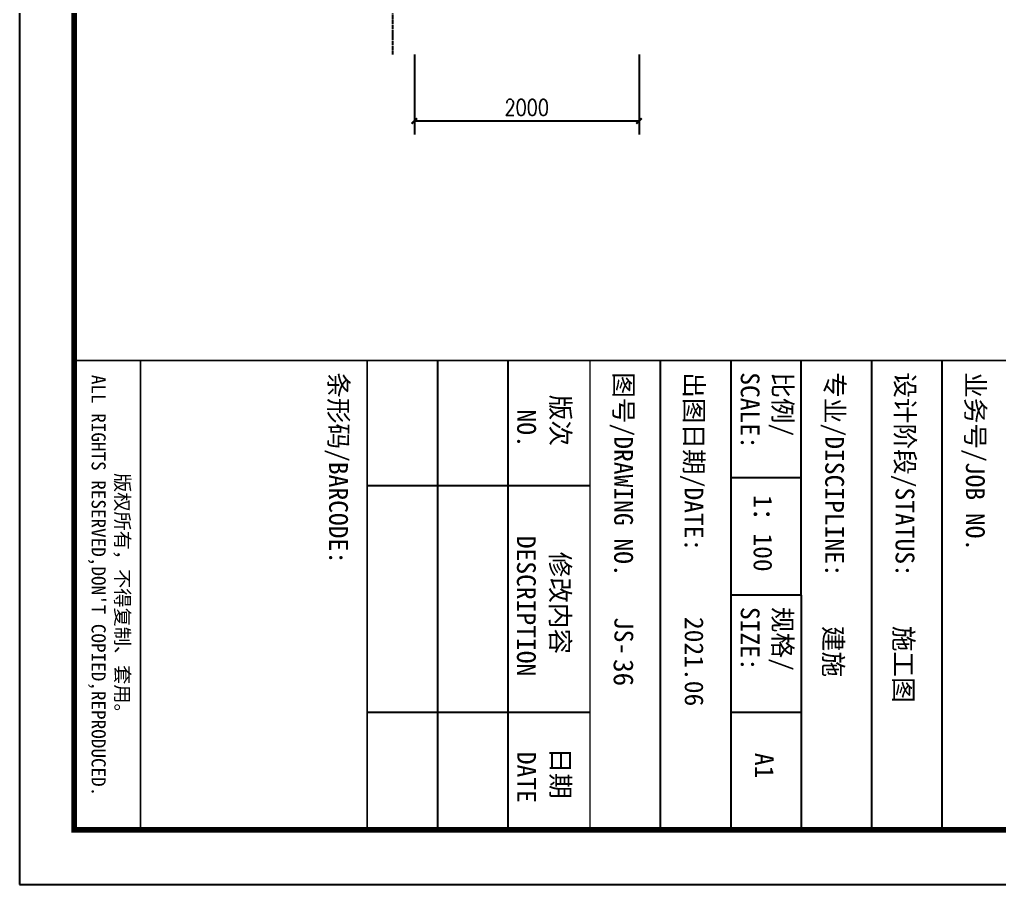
# Model space of a CAD drawing. Extents: x -737978 to 768813, y -372247 to 1140308.
# Drawn here: x -688858 to -684365, y -338663 to -334700 of the extents above; entities that cross this region are included whole.
import ezdxf
from ezdxf.enums import TextEntityAlignment as Align

# ---------------------------------------------------------------- set-up
doc = ezdxf.new("R2010")
doc.units = 0
doc.header["$LTSCALE"] = 10
doc.header["$MEASUREMENT"] = 0
doc.linetypes.add('DOTE', pattern=[2.42, 2, -0.2, 0.02, -0.2])
doc.layers.get('0').update_dxf_attribs({"linetype": 'CONTINUOUS'})
for name, color, linetype in [('DOTE', 1, 'DOTE'), ('PUB_DIM', 3, 'CONTINUOUS'), ('PUB_TITLE', 4, 'CONTINUOUS')]:
    doc.layers.add(name, color=color, linetype=linetype)
doc.styles.add('-宋体', font='', dxfattribs={"width": 0.8})
doc.styles.add('_TCH_DIM_T3', font='SIMPLEX.shx', dxfattribs={"width": 0.8, "bigfont": 'GBCBIG.shx'})
doc.styles.get('-宋体').set_extended_font_data('SimSun')

# ---------------------------------------------------------------- blocks, each defined once
blk = doc.blocks.new('TQ1')
at = {"layer": 'PUB_TITLE'}
for p, q in [((-49855, -407355), (-43855, -407355)), ((-49855, -408255), (-43855, -408255)), ((-46855, -409155), (-49855, -409155)), ((-48355, -409155), (-48355, -410055)), ((-46855, -409155), (-46855, -410055)), ((-46855, -409155), (-43855, -409155)), ((-45355, -409155), (-45355, -410055)), ((-49855, -410055), (-43855, -410055)), ((-49855, -410955), (-43855, -410955)), ((-48255, -411855), (-48255, -414705)), ((-45355, -411855), (-45355, -414705)), ((-49855, -412905), (-43855, -412905)), ((-49855, -413805), (-43855, -413805))]:
    blk.add_line(p, q, dxfattribs=at)
at = {"layer": 'PUB_TITLE', "const_width": 20}
for points in [[(-49855, -378414), (-49855, -418455)], [(-49855, -411855), (-43855, -411855)], [(-49855, -414705), (-43855, -414705)], [(-49855, -417605), (-43855, -417605)]]:
    blk.add_lwpolyline(points, dxfattribs=at)
at = {"layer": 'PUB_TITLE', "style": '-宋体'}
for s, height, p in [('业务号/JOB NO.', 240, (-49705, -407045)), ('设计阶段/STATUS:', 240, (-49705, -407945)), ('施工图', 240, (-46463, -407963)), ('专业/DISCIPLINE:', 240, (-49705, -408845)), ('建施', 240, (-46463, -408863)), ('比例/', 240, (-49705, -409511)), ('规格/', 240, (-46705, -409511)), ('1：100', 240, (-48136, -409762)), ('A1', 240, (-44839, -409743)), ('SCALE:', 240, (-49705, -409926)), ('SIZE:', 240, (-46705, -409926)), ('出图日期/DATE:', 240, (-49705, -410645)), ('2021.06', 240, (-46577, -410642)), ('图号/DRAWING NO.', 240, (-49705, -411545)), ('JS-', 240, (-46577, -411542)), ('条形码/BARCODE:', 240, (-49705, -415192)), ('版权所有，不得复制、套用。', 180, (-48416, -417927)), ("ALL RIGHTS RESERVED,DON'T COPIED,REPRODUCED.", 180, (-49672, -418231))]:
    blk.add_text(s, height=height, dxfattribs=at).set_placement(p)
for s, p in [('版次', (-49090, -412352)), ('修改内容', (-46756, -412356)), ('日期', (-44579, -412352)), ('NO.', (-48984, -412786)), ('DESCRIPTION', (-46716, -412789)), ('DATE', (-44526, -412786))]:
    blk.add_text(s, height=240, dxfattribs=at).set_placement(p, align=Align.CENTER)
blk = doc.blocks.new('_ArchTick')
at = {"color": 0, "linetype": 'ByBlock', "const_width": 0.4}
blk.add_lwpolyline([(-0.5, -0.5), (0.5, 0.5)], dxfattribs=at)

msp = doc.modelspace()

# ---------------------------------------------------------------- linework, layer by layer
at = {"layer": 'DOTE'}
msp.add_lwpolyline([(-687147.3, -314710.9), (-687147.3, -334860.4)], dxfattribs=at)
at = {"layer": 'PUB_DIM'}
for p, q in [((-687047.3, -334860.4), (-687047.3, -335227.1)), ((-686017.3, -334860.4), (-686017.3, -335227.1)), ((-687047.3, -335164.6), (-686017.3, -335164.6))]:
    msp.add_line(p, q, dxfattribs=at)
at = {"layer": 'PUB_TITLE'}
msp.add_lwpolyline([(-688857.6, -338662.7), (-674007.6, -338662.7), (-674007.6, -307137.7), (-688857.6, -307137.7)], close=True, dxfattribs=at)
at = {"layer": 'PUB_TITLE', "const_width": 25}
msp.add_lwpolyline([(-688607.6, -338412.7), (-674257.6, -338412.7), (-674257.6, -307762.7), (-688607.6, -307762.7)], close=True, dxfattribs=at)

# ---------------------------------------------------------------- block references
at = {"xscale": 0.3583835528172438, "yscale": 0.3583835528172438, "zscale": 0.3583835528172438, "rotation": 270}
msp.add_blockref('TQ1', (-538640.3, -354129.5), dxfattribs=at)
at = {"layer": 'PUB_DIM', "xscale": 25, "yscale": 25, "zscale": 25, "rotation": 180}
msp.add_blockref('_ArchTick', (-687047.3, -335164.6), dxfattribs=at)
at = {"layer": 'PUB_DIM', "xscale": 25, "yscale": 25, "zscale": 25}
msp.add_blockref('_ArchTick', (-686017.3, -335164.6), dxfattribs=at)

# ---------------------------------------------------------------- texts
at = {"layer": 'PUB_DIM', "color": 7, "insert": (-686532.3, -335102.4), "char_height": 74.38, "attachment_point": 5, "style": '_TCH_DIM_T3'}
msp.add_mtext('\\A1;2000', dxfattribs=at)
at = {"layer": 'PUB_TITLE', "color": 6, "style": '-宋体'}
msp.add_text('36', height=91.22, rotation=270, dxfattribs=at).set_placement((-686133.7, -337630.2))

doc.saveas('drawing.dxf')
